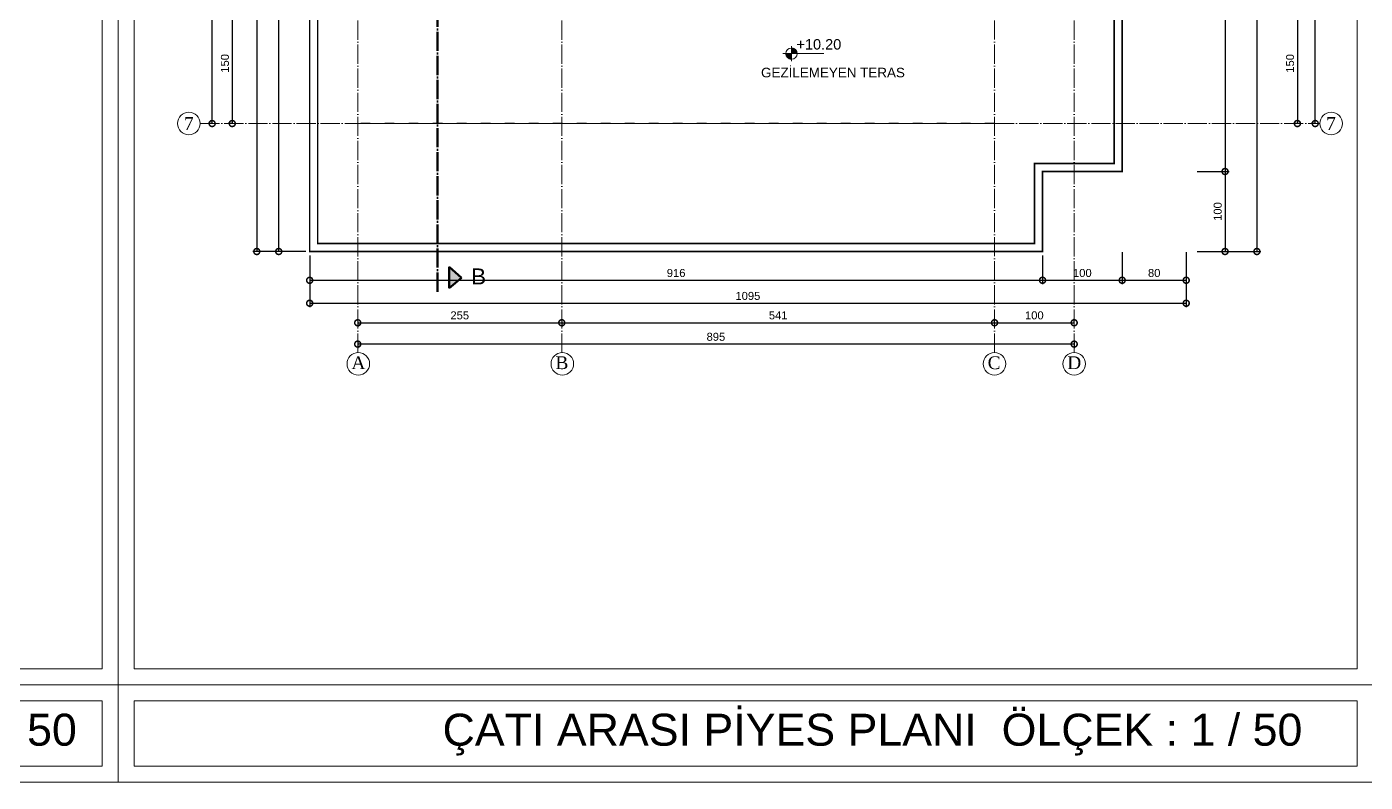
# Model space of a CAD drawing. Header units: millimetres. Extents: x 7519 to 33116, y -1769 to 3101.
# Drawn here: x 20790 to 22462, y 562 to 1507 of the extents above; entities that cross this region are included whole.
import ezdxf

# ---------------------------------------------------------------- set-up
doc = ezdxf.new("R2010")
doc.units = ezdxf.units.MM
doc.linetypes.add('ACAD_ISO03W100', pattern=[30, 12, -18])
doc.linetypes.add('ACAD_ISO04W100', pattern=[30, 24, -3, 0, -3])
for name, color, linetype, lineweight in [('iç ölçü x', 20, 'Continuous', 9), ('kesit', 50, 'Continuous', 50), ('KOT_ŞABLON', 6, 'Continuous', 0), ('tarama', 157, 'Continuous', 15), ('çizgi', 234, 'Continuous', 9)]:
    doc.layers.add(name, color=color, linetype=linetype, lineweight=lineweight)
doc.styles.add('ARIAL', font='arial.ttf', dxfattribs={"height": 10})
doc.styles.get("Standard").update_dxf_attribs({"font": 'arial.ttf'})
doc.styles.add('TÜRKÇE', font='times.ttf')
doc.dimstyles.new('KESİT', dxfattribs={"dimscale": 0, "dimtxt": 10, "dimasz": 15, "dimexe": 5, "dimexo": 5, "dimgap": 4, "dimtad": 1, "dimdec": 0, "dimdsep": 46, "dimtxsty": 'ARIAL', "dimblk": 'DOTSMALL', "dimcen": -2, "dimclrd": 256, "dimclre": 8, "dimclrt": 4, "dimadec": 0, "dimazin": 0, "dimtfac": 0.533333, "dimtdec": 0, "dimtix": 1, "dimtmove": 2, "dimatfit": 3, "dimldrblk": 'DOTSMALL', "dimfxl": 35, "dimfxlon": 1, "dimtolj": 1, "dimarcsym": 0})

# ---------------------------------------------------------------- blocks, each defined once
blk = doc.blocks.new('_DotSmall')
at = {"color": 0, "linetype": 'ByBlock', "const_width": 0.5}
blk.add_lwpolyline([(-0.0625, 0, 1), (0.0625, 0, 1)], format="xyb", close=True, dxfattribs=at)
blk = doc.blocks.new('*D89')
at = {"layer": 'Defpoints', "color": 0, "lineweight": 100, "transparency": 16777216}
for p in [(22377.3, 1536.3), (22377.3, 1385.9), (22377.3, 1385.9)]:
    blk.add_point(p, dxfattribs=at)
at = {"layer": 'iç ölçü x', "color": 8, "lineweight": -2, "transparency": 16777216}
for p, q in [((22377.3, 1536.3), (22372.3, 1536.3)), ((22377.3, 1385.9), (22372.3, 1385.9))]:
    blk.add_line(p, q, dxfattribs=at)
at = {"layer": 'iç ölçü x', "lineweight": -2, "transparency": 16777216}
blk.add_line((22377.3, 1536.3), (22377.3, 1385.9), dxfattribs=at)
at = {"layer": 'iç ölçü x', "lineweight": -2, "transparency": 16777216, "xscale": 15, "yscale": 15, "zscale": 15}
for p, rotation in [((22377.3, 1536.3), 90), ((22377.3, 1385.9), 270)]:
    blk.add_blockref('_DotSmall', p, dxfattribs=dict(at, rotation=rotation))
at = {"layer": 'iç ölçü x', "color": 4, "transparency": 16777216, "insert": (22368.2, 1461.1), "char_height": 10, "attachment_point": 5, "rotation": 90, "style": 'ARIAL'}
blk.add_mtext('\\A1;150', dxfattribs=at)
blk = doc.blocks.new('*D90')
at = {"layer": 'Defpoints', "color": 0, "lineweight": 100, "transparency": 16777216}
for p in [(22399.6, 2399.1), (22399.6, 2399.1), (22399.6, 1385.9)]:
    blk.add_point(p, dxfattribs=at)
at = {"layer": 'iç ölçü x', "color": 8, "lineweight": -2, "transparency": 16777216}
for p, q in [((22399.6, 2399.1), (22394.6, 2399.1)), ((22399.6, 1385.9), (22394.6, 1385.9))]:
    blk.add_line(p, q, dxfattribs=at)
at = {"layer": 'iç ölçü x', "lineweight": -2, "transparency": 16777216}
blk.add_line((22399.6, 1385.9), (22399.6, 2399.1), dxfattribs=at)
at = {"layer": 'iç ölçü x', "lineweight": -2, "transparency": 16777216, "xscale": 15, "yscale": 15, "zscale": 15}
for p, rotation in [((22399.6, 2399.1), 90), ((22399.6, 1385.9), 270)]:
    blk.add_blockref('_DotSmall', p, dxfattribs=dict(at, rotation=rotation))
at = {"layer": 'iç ölçü x', "color": 4, "transparency": 16777216, "insert": (22390.5, 1892.5), "char_height": 10, "attachment_point": 5, "rotation": 90, "style": 'ARIAL'}
blk.add_mtext('\\A1;1013', dxfattribs=at)
blk = doc.blocks.new('*D95')
at = {"layer": 'Defpoints', "color": 0, "lineweight": 100, "transparency": 16777216}
for p in [(21203.1, 1143.4), (21458.1, 1143.4), (21458.1, 1136.8)]:
    blk.add_point(p, dxfattribs=at)
at = {"layer": 'iç ölçü x', "color": 8, "lineweight": -2, "transparency": 16777216}
for p, q in [((21203.1, 1138.4), (21203.1, 1131.8)), ((21458.1, 1138.4), (21458.1, 1131.8))]:
    blk.add_line(p, q, dxfattribs=at)
at = {"layer": 'iç ölçü x', "lineweight": -2, "transparency": 16777216}
blk.add_line((21203.1, 1136.8), (21458.1, 1136.8), dxfattribs=at)
at = {"layer": 'iç ölçü x', "lineweight": -2, "transparency": 16777216, "xscale": 15, "yscale": 15, "zscale": 15, "rotation": 180}
blk.add_blockref('_DotSmall', (21203.1, 1136.8), dxfattribs=at)
at = {"layer": 'iç ölçü x', "lineweight": -2, "transparency": 16777216, "xscale": 15, "yscale": 15, "zscale": 15}
blk.add_blockref('_DotSmall', (21458.1, 1136.8), dxfattribs=at)
at = {"layer": 'iç ölçü x', "color": 4, "transparency": 16777216, "insert": (21330.6, 1146), "char_height": 10, "attachment_point": 5, "style": 'ARIAL'}
blk.add_mtext('\\A1;255', dxfattribs=at)
blk = doc.blocks.new('*D96')
at = {"layer": 'Defpoints', "color": 0, "lineweight": 100, "transparency": 16777216}
for p in [(21458.1, 1143.4), (21998.9, 1136.8), (21998.9, 1136.8)]:
    blk.add_point(p, dxfattribs=at)
at = {"layer": 'iç ölçü x', "color": 8, "lineweight": -2, "transparency": 16777216}
for p, q in [((21458.1, 1138.4), (21458.1, 1131.8)), ((21998.9, 1136.8), (21998.9, 1141.8))]:
    blk.add_line(p, q, dxfattribs=at)
at = {"layer": 'iç ölçü x', "lineweight": -2, "transparency": 16777216}
blk.add_line((21458.1, 1136.8), (21998.9, 1136.8), dxfattribs=at)
at = {"layer": 'iç ölçü x', "lineweight": -2, "transparency": 16777216, "xscale": 15, "yscale": 15, "zscale": 15, "rotation": 180}
blk.add_blockref('_DotSmall', (21458.1, 1136.8), dxfattribs=at)
at = {"layer": 'iç ölçü x', "lineweight": -2, "transparency": 16777216, "xscale": 15, "yscale": 15, "zscale": 15}
blk.add_blockref('_DotSmall', (21998.9, 1136.8), dxfattribs=at)
at = {"layer": 'iç ölçü x', "color": 4, "transparency": 16777216, "insert": (21728.5, 1146), "char_height": 10, "attachment_point": 5, "style": 'ARIAL'}
blk.add_mtext('\\A1;541', dxfattribs=at)
blk = doc.blocks.new('*D97')
at = {"layer": 'Defpoints', "color": 0, "lineweight": 100, "transparency": 16777216}
for p in [(21998.9, 1136.8), (22098.4, 1136.8), (22098.4, 1136.8)]:
    blk.add_point(p, dxfattribs=at)
at = {"layer": 'iç ölçü x', "color": 8, "lineweight": -2, "transparency": 16777216}
for p, q in [((21998.9, 1136.8), (21998.9, 1141.8)), ((22098.4, 1136.8), (22098.4, 1141.8))]:
    blk.add_line(p, q, dxfattribs=at)
at = {"layer": 'iç ölçü x', "lineweight": -2, "transparency": 16777216}
blk.add_line((21998.9, 1136.8), (22098.4, 1136.8), dxfattribs=at)
at = {"layer": 'iç ölçü x', "lineweight": -2, "transparency": 16777216, "xscale": 15, "yscale": 15, "zscale": 15, "rotation": 180}
blk.add_blockref('_DotSmall', (21998.9, 1136.8), dxfattribs=at)
at = {"layer": 'iç ölçü x', "lineweight": -2, "transparency": 16777216, "xscale": 15, "yscale": 15, "zscale": 15}
blk.add_blockref('_DotSmall', (22098.4, 1136.8), dxfattribs=at)
at = {"layer": 'iç ölçü x', "color": 4, "transparency": 16777216, "insert": (22048.6, 1146), "char_height": 10, "attachment_point": 5, "style": 'ARIAL'}
blk.add_mtext('\\A1;100', dxfattribs=at)
blk = doc.blocks.new('*D98')
at = {"layer": 'Defpoints', "color": 0, "lineweight": 100, "transparency": 16777216}
for p in [(21203.1, 1119.2), (21203.1, 1110.1), (22098.4, 1119.2)]:
    blk.add_point(p, dxfattribs=at)
at = {"layer": 'iç ölçü x', "color": 8, "lineweight": -2, "transparency": 16777216}
for p, q in [((21203.1, 1114.2), (21203.1, 1105.1)), ((22098.4, 1114.2), (22098.4, 1105.1))]:
    blk.add_line(p, q, dxfattribs=at)
at = {"layer": 'iç ölçü x', "lineweight": -2, "transparency": 16777216}
blk.add_line((22098.4, 1110.1), (21203.1, 1110.1), dxfattribs=at)
at = {"layer": 'iç ölçü x', "lineweight": -2, "transparency": 16777216, "xscale": 15, "yscale": 15, "zscale": 15, "rotation": 180}
blk.add_blockref('_DotSmall', (21203.1, 1110.1), dxfattribs=at)
at = {"layer": 'iç ölçü x', "lineweight": -2, "transparency": 16777216, "xscale": 15, "yscale": 15, "zscale": 15}
blk.add_blockref('_DotSmall', (22098.4, 1110.1), dxfattribs=at)
at = {"layer": 'iç ölçü x', "color": 4, "transparency": 16777216, "insert": (21650.7, 1119.2), "char_height": 10, "attachment_point": 5, "style": 'ARIAL'}
blk.add_mtext('\\A1;895', dxfattribs=at)
blk = doc.blocks.new('*D111')
at = {"layer": 'Defpoints', "color": 0, "lineweight": 100, "transparency": 16777216}
for p in [(21046.3, 1536.3), (21046.3, 1385.9), (21046.3, 1385.9)]:
    blk.add_point(p, dxfattribs=at)
at = {"layer": 'iç ölçü x', "color": 8, "lineweight": -2, "transparency": 16777216}
for p, q in [((21046.3, 1536.3), (21041.3, 1536.3)), ((21046.3, 1385.9), (21041.3, 1385.9))]:
    blk.add_line(p, q, dxfattribs=at)
at = {"layer": 'iç ölçü x', "lineweight": -2, "transparency": 16777216}
blk.add_line((21046.3, 1536.3), (21046.3, 1385.9), dxfattribs=at)
at = {"layer": 'iç ölçü x', "lineweight": -2, "transparency": 16777216, "xscale": 15, "yscale": 15, "zscale": 15}
for p, rotation in [((21046.3, 1536.3), 90), ((21046.3, 1385.9), 270)]:
    blk.add_blockref('_DotSmall', p, dxfattribs=dict(at, rotation=rotation))
at = {"layer": 'iç ölçü x', "color": 4, "transparency": 16777216, "insert": (21037.2, 1461.1), "char_height": 10, "attachment_point": 5, "rotation": 90, "style": 'ARIAL'}
blk.add_mtext('\\A1;150', dxfattribs=at)
blk = doc.blocks.new('*D112')
at = {"layer": 'Defpoints', "color": 0, "lineweight": 100, "transparency": 16777216}
for p in [(21021.2, 2399.1), (21021.2, 2399.1), (21021.2, 1385.9)]:
    blk.add_point(p, dxfattribs=at)
at = {"layer": 'iç ölçü x', "color": 8, "lineweight": -2, "transparency": 16777216}
for p, q in [((21021.2, 2399.1), (21016.2, 2399.1)), ((21021.2, 1385.9), (21016.2, 1385.9))]:
    blk.add_line(p, q, dxfattribs=at)
at = {"layer": 'iç ölçü x', "lineweight": -2, "transparency": 16777216}
blk.add_line((21021.2, 1385.9), (21021.2, 2399.1), dxfattribs=at)
at = {"layer": 'iç ölçü x', "lineweight": -2, "transparency": 16777216, "xscale": 15, "yscale": 15, "zscale": 15}
for p, rotation in [((21021.2, 2399.1), 90), ((21021.2, 1385.9), 270)]:
    blk.add_blockref('_DotSmall', p, dxfattribs=dict(at, rotation=rotation))
at = {"layer": 'iç ölçü x', "color": 4, "transparency": 16777216, "insert": (21012.1, 1892.5), "char_height": 10, "attachment_point": 5, "rotation": 90, "style": 'ARIAL'}
blk.add_mtext('\\A1;1013', dxfattribs=at)
blk = doc.blocks.new('*D161')
at = {"layer": 'Defpoints', "color": 0, "lineweight": 100, "transparency": 16777216}
for p in [(22238.4, 1794.3), (22158.4, 1325.9), (22286.9, 1325.9)]:
    blk.add_point(p, dxfattribs=at)
at = {"layer": 'iç ölçü x', "color": 8, "lineweight": -2, "transparency": 16777216}
for p, q in [((22251.9, 1794.3), (22291.9, 1794.3)), ((22251.9, 1325.9), (22291.9, 1325.9))]:
    blk.add_line(p, q, dxfattribs=at)
at = {"layer": 'iç ölçü x', "lineweight": -2, "transparency": 16777216}
blk.add_line((22286.9, 1794.3), (22286.9, 1325.9), dxfattribs=at)
at = {"layer": 'iç ölçü x', "lineweight": -2, "transparency": 16777216, "xscale": 15, "yscale": 15, "zscale": 15}
for p, rotation in [((22286.9, 1794.3), 90), ((22286.9, 1325.9), 270)]:
    blk.add_blockref('_DotSmall', p, dxfattribs=dict(at, rotation=rotation))
at = {"layer": 'iç ölçü x', "color": 4, "transparency": 16777216, "insert": (22277.8, 1560.1), "char_height": 10, "attachment_point": 5, "rotation": 90, "style": 'ARIAL'}
blk.add_mtext('\\A1;468', dxfattribs=at)
blk = doc.blocks.new('*D162')
at = {"layer": 'Defpoints', "color": 0, "lineweight": 100, "transparency": 16777216}
for p in [(22158.4, 1325.9), (22058.9, 1225.9), (22286.9, 1225.9)]:
    blk.add_point(p, dxfattribs=at)
at = {"layer": 'iç ölçü x', "color": 8, "lineweight": -2, "transparency": 16777216}
for p, q in [((22251.9, 1325.9), (22291.9, 1325.9)), ((22251.9, 1225.9), (22291.9, 1225.9))]:
    blk.add_line(p, q, dxfattribs=at)
at = {"layer": 'iç ölçü x', "lineweight": -2, "transparency": 16777216}
blk.add_line((22286.9, 1325.9), (22286.9, 1225.9), dxfattribs=at)
at = {"layer": 'iç ölçü x', "lineweight": -2, "transparency": 16777216, "xscale": 15, "yscale": 15, "zscale": 15}
for p, rotation in [((22286.9, 1325.9), 90), ((22286.9, 1225.9), 270)]:
    blk.add_blockref('_DotSmall', p, dxfattribs=dict(at, rotation=rotation))
at = {"layer": 'iç ölçü x', "color": 4, "transparency": 16777216, "insert": (22277.8, 1275.9), "char_height": 10, "attachment_point": 5, "rotation": 90, "style": 'ARIAL'}
blk.add_mtext('\\A1;100', dxfattribs=at)
blk = doc.blocks.new('*D163')
at = {"layer": 'Defpoints', "color": 0, "lineweight": 100, "transparency": 16777216}
for p in [(22263.6, 2446.3), (22263.6, 1225.9), (22326.7, 1225.9)]:
    blk.add_point(p, dxfattribs=at)
at = {"layer": 'iç ölçü x', "color": 8, "lineweight": -2, "transparency": 16777216}
for p, q in [((22291.7, 2446.3), (22331.7, 2446.3)), ((22291.7, 1225.9), (22331.7, 1225.9))]:
    blk.add_line(p, q, dxfattribs=at)
at = {"layer": 'iç ölçü x', "lineweight": -2, "transparency": 16777216}
blk.add_line((22326.7, 2446.3), (22326.7, 1225.9), dxfattribs=at)
at = {"layer": 'iç ölçü x', "lineweight": -2, "transparency": 16777216, "xscale": 15, "yscale": 15, "zscale": 15}
for p, rotation in [((22326.7, 2446.3), 90), ((22326.7, 1225.9), 270)]:
    blk.add_blockref('_DotSmall', p, dxfattribs=dict(at, rotation=rotation))
at = {"layer": 'iç ölçü x', "color": 4, "transparency": 16777216, "insert": (22317.6, 1836.1), "char_height": 10, "attachment_point": 5, "rotation": 90, "style": 'ARIAL'}
blk.add_mtext('\\A1;1220', dxfattribs=at)
blk = doc.blocks.new('*D164')
at = {"layer": 'Defpoints', "color": 0, "lineweight": 100, "transparency": 16777216}
for p in [(21143.1, 1225.9), (22058.9, 1225.9), (22058.9, 1189.9)]:
    blk.add_point(p, dxfattribs=at)
at = {"layer": 'iç ölçü x', "color": 8, "lineweight": -2, "transparency": 16777216}
for p, q in [((21143.1, 1220.9), (21143.1, 1184.9)), ((22058.9, 1220.9), (22058.9, 1184.9))]:
    blk.add_line(p, q, dxfattribs=at)
at = {"layer": 'iç ölçü x', "lineweight": -2, "transparency": 16777216}
blk.add_line((21143.1, 1189.9), (22058.9, 1189.9), dxfattribs=at)
at = {"layer": 'iç ölçü x', "lineweight": -2, "transparency": 16777216, "xscale": 15, "yscale": 15, "zscale": 15, "rotation": 180}
blk.add_blockref('_DotSmall', (21143.1, 1189.9), dxfattribs=at)
at = {"layer": 'iç ölçü x', "lineweight": -2, "transparency": 16777216, "xscale": 15, "yscale": 15, "zscale": 15}
blk.add_blockref('_DotSmall', (22058.9, 1189.9), dxfattribs=at)
at = {"layer": 'iç ölçü x', "color": 4, "transparency": 16777216, "insert": (21601, 1199), "char_height": 10, "attachment_point": 5, "style": 'ARIAL'}
blk.add_mtext('\\A1;916', dxfattribs=at)
blk = doc.blocks.new('*D165')
at = {"layer": 'Defpoints', "color": 0, "lineweight": 100, "transparency": 16777216}
for p in [(22158.4, 1325.9), (22058.9, 1225.9), (22158.4, 1189.9)]:
    blk.add_point(p, dxfattribs=at)
at = {"layer": 'iç ölçü x', "color": 8, "lineweight": -2, "transparency": 16777216}
for p, q in [((22158.4, 1224.9), (22158.4, 1184.9)), ((22058.9, 1220.9), (22058.9, 1184.9))]:
    blk.add_line(p, q, dxfattribs=at)
at = {"layer": 'iç ölçü x', "lineweight": -2, "transparency": 16777216}
blk.add_line((22058.9, 1189.9), (22158.4, 1189.9), dxfattribs=at)
at = {"layer": 'iç ölçü x', "lineweight": -2, "transparency": 16777216, "xscale": 15, "yscale": 15, "zscale": 15, "rotation": 180}
blk.add_blockref('_DotSmall', (22058.9, 1189.9), dxfattribs=at)
at = {"layer": 'iç ölçü x', "lineweight": -2, "transparency": 16777216, "xscale": 15, "yscale": 15, "zscale": 15}
blk.add_blockref('_DotSmall', (22158.4, 1189.9), dxfattribs=at)
at = {"layer": 'iç ölçü x', "color": 4, "transparency": 16777216, "insert": (22108.6, 1199), "char_height": 10, "attachment_point": 5, "style": 'ARIAL'}
blk.add_mtext('\\A1;100', dxfattribs=at)
blk = doc.blocks.new('*D166')
at = {"layer": 'Defpoints', "color": 0, "lineweight": 100, "transparency": 16777216}
for p in [(22238.4, 1794.3), (22158.4, 1325.9), (22238.4, 1189.9)]:
    blk.add_point(p, dxfattribs=at)
at = {"layer": 'iç ölçü x', "color": 8, "lineweight": -2, "transparency": 16777216}
for p, q in [((22158.4, 1224.9), (22158.4, 1184.9)), ((22238.4, 1224.9), (22238.4, 1184.9))]:
    blk.add_line(p, q, dxfattribs=at)
at = {"layer": 'iç ölçü x', "lineweight": -2, "transparency": 16777216}
blk.add_line((22158.4, 1189.9), (22238.4, 1189.9), dxfattribs=at)
at = {"layer": 'iç ölçü x', "lineweight": -2, "transparency": 16777216, "xscale": 15, "yscale": 15, "zscale": 15, "rotation": 180}
blk.add_blockref('_DotSmall', (22158.4, 1189.9), dxfattribs=at)
at = {"layer": 'iç ölçü x', "lineweight": -2, "transparency": 16777216, "xscale": 15, "yscale": 15, "zscale": 15}
blk.add_blockref('_DotSmall', (22238.4, 1189.9), dxfattribs=at)
at = {"layer": 'iç ölçü x', "color": 4, "transparency": 16777216, "insert": (22198.4, 1199), "char_height": 10, "attachment_point": 5, "style": 'ARIAL'}
blk.add_mtext('\\A1;80', dxfattribs=at)
blk = doc.blocks.new('*D167')
at = {"layer": 'Defpoints', "color": 0, "lineweight": 100, "transparency": 16777216}
for p in [(21143.1, 1201), (22238.4, 1201), (22238.4, 1161.2)]:
    blk.add_point(p, dxfattribs=at)
at = {"layer": 'iç ölçü x', "color": 8, "lineweight": -2, "transparency": 16777216}
for p, q in [((21143.1, 1196), (21143.1, 1156.2)), ((22238.4, 1196), (22238.4, 1156.2))]:
    blk.add_line(p, q, dxfattribs=at)
at = {"layer": 'iç ölçü x', "lineweight": -2, "transparency": 16777216}
blk.add_line((21143.1, 1161.2), (22238.4, 1161.2), dxfattribs=at)
at = {"layer": 'iç ölçü x', "lineweight": -2, "transparency": 16777216, "xscale": 15, "yscale": 15, "zscale": 15, "rotation": 180}
blk.add_blockref('_DotSmall', (21143.1, 1161.2), dxfattribs=at)
at = {"layer": 'iç ölçü x', "lineweight": -2, "transparency": 16777216, "xscale": 15, "yscale": 15, "zscale": 15}
blk.add_blockref('_DotSmall', (22238.4, 1161.2), dxfattribs=at)
at = {"layer": 'iç ölçü x', "color": 4, "transparency": 16777216, "insert": (21690.7, 1170.3), "char_height": 10, "attachment_point": 5, "style": 'ARIAL'}
blk.add_mtext('\\A1;1095', dxfattribs=at)
blk = doc.blocks.new('*D168')
at = {"layer": 'Defpoints', "color": 0, "lineweight": 100, "transparency": 16777216}
for p in [(21104.4, 2076.8), (21143.1, 2076.8), (21143.1, 1225.9)]:
    blk.add_point(p, dxfattribs=at)
at = {"layer": 'iç ölçü x', "color": 8, "lineweight": -2, "transparency": 16777216}
for p, q in [((21138.1, 2076.8), (21099.4, 2076.8)), ((21138.1, 1225.9), (21099.4, 1225.9))]:
    blk.add_line(p, q, dxfattribs=at)
at = {"layer": 'iç ölçü x', "lineweight": -2, "transparency": 16777216}
blk.add_line((21104.4, 1225.9), (21104.4, 2076.8), dxfattribs=at)
at = {"layer": 'iç ölçü x', "lineweight": -2, "transparency": 16777216, "xscale": 15, "yscale": 15, "zscale": 15}
for p, rotation in [((21104.4, 2076.8), 90), ((21104.4, 1225.9), 270)]:
    blk.add_blockref('_DotSmall', p, dxfattribs=dict(at, rotation=rotation))
at = {"layer": 'iç ölçü x', "color": 4, "transparency": 16777216, "insert": (21095.3, 1651.3), "char_height": 10, "attachment_point": 5, "rotation": 90, "style": 'ARIAL'}
blk.add_mtext('\\A1;851', dxfattribs=at)
blk = doc.blocks.new('*D171')
at = {"layer": 'Defpoints', "color": 0, "lineweight": 100, "transparency": 16777216}
for p in [(21116.2, 2446.3), (21077, 1225.9), (21116.2, 1225.9)]:
    blk.add_point(p, dxfattribs=at)
at = {"layer": 'iç ölçü x', "color": 8, "lineweight": -2, "transparency": 16777216}
for p, q in [((21111.2, 2446.3), (21072, 2446.3)), ((21111.2, 1225.9), (21072, 1225.9))]:
    blk.add_line(p, q, dxfattribs=at)
at = {"layer": 'iç ölçü x', "lineweight": -2, "transparency": 16777216}
blk.add_line((21077, 2446.3), (21077, 1225.9), dxfattribs=at)
at = {"layer": 'iç ölçü x', "lineweight": -2, "transparency": 16777216, "xscale": 15, "yscale": 15, "zscale": 15}
for p, rotation in [((21077, 2446.3), 90), ((21077, 1225.9), 270)]:
    blk.add_blockref('_DotSmall', p, dxfattribs=dict(at, rotation=rotation))
at = {"layer": 'iç ölçü x', "color": 4, "transparency": 16777216, "insert": (21067.9, 1836.1), "char_height": 10, "attachment_point": 5, "rotation": 90, "style": 'ARIAL'}
blk.add_mtext('\\A1;1220', dxfattribs=at)
blk = doc.blocks.new('A$C039E5E33')
at = {"layer": 'KOT_ŞABLON'}
h = blk.add_hatch(color=256, dxfattribs=at)
h.dxf.hatch_style = 1
h.paths.add_polyline_path([(-7.1, 0, 0.414214), (0, -7.1), (0, 0)])
h.paths.add_polyline_path([(0, 7.1), (0, 0), (7.1, 0, 0.414214)])
for p in [(0, 9.5), (0, -9.5)]:
    blk.add_line(p, (0, 0), dxfattribs=at)
blk.add_lwpolyline([(40.6, 0), (-10.7, 0)], dxfattribs=at)
blk.add_circle((0, 0), 7.06, dxfattribs=at)
blk = doc.blocks.new('A$C608A78B4')
at = {"layer": 'KOT_ŞABLON'}
h = blk.add_hatch(dxfattribs=at)
h.set_pattern_fill('JIS_LC_8', color=256, scale=0.025)
h.set_pattern_definition([(45, (-1970.74228, 532.69145), (-0.137885822, 0.137885822), []), (45, (-1970.73228, 532.69145), (-0.137885822, 0.137885822), [])])
h.paths.add_polyline_path([(7.1, 0, 0.414214), (0, 7.1), (0, 0)])
h.paths.add_polyline_path([(0, 0), (-7.1, 0, 0.414214), (0, -7.1)])
blk.add_line((0, 7.1), (0, -7.1), dxfattribs=at)
blk.add_lwpolyline([(7.1, 0), (-7.1, 0)], dxfattribs=at)
blk.add_circle((0, 0), 7.06, dxfattribs=at)
at = {"layer": 'iç ölçü x'}
blk.add_blockref('A$C039E5E33', (0, 0), dxfattribs=at)

msp = doc.modelspace()

# ---------------------------------------------------------------- hatches: boundary and pattern name
at = {"layer": 'kesit'}
h = msp.add_hatch(color=256, dxfattribs=at)
h.dxf.hatch_style = 1
h.paths.add_polyline_path([(21317.339, 1179.952), (21332.66, 1193.066), (21317.339, 1206.784)])

# ---------------------------------------------------------------- linework, layer by layer
at = {"linetype": 'ACAD_ISO03W100'}
msp.add_line((21998.855, 1385.894), (21203.084, 1385.894), dxfattribs=at)
at = {"layer": 'iç ölçü x'}
for points in [[(19021.983, 684.072), (20903.615, 684.072), (20903.615, 3100.74), (19021.983, 3100.74)], [(20903.615, 684.072), (22472.113, 684.072), (22472.113, 3100.74), (20903.615, 3100.74)], [(19041.983, 704.072), (20883.615, 704.072), (20883.615, 3080.74), (19041.983, 3080.74)], [(20923.615, 704.072), (22452.113, 704.072), (22452.113, 3080.74), (20923.615, 3080.74)], [(19021.983, 684.072), (20903.615, 684.072), (20903.615, 562.318), (19021.983, 562.318)], [(20903.615, 684.072), (22472.113, 684.072), (22472.113, 562.318), (20903.615, 562.318)], [(19041.983, 664.072), (20883.615, 664.072), (20883.615, 582.318), (19041.983, 582.318)], [(20923.615, 664.072), (22452.113, 664.072), (22452.113, 582.318), (20923.615, 582.318)]]:
    msp.add_lwpolyline(points, close=True, dxfattribs=at)
at = {"layer": 'kesit', "linetype": 'ACAD_ISO04W100'}
msp.add_line((21302.833, 1175.629), (21302.833, 2462.413), dxfattribs=at)
at = {"layer": 'kesit'}
for p, q in [((21317.339, 1206.784), (21332.66, 1193.066)), ((21317.339, 1206.784), (21317.339, 1179.952)), ((21332.66, 1193.066), (21317.339, 1179.952))]:
    msp.add_line(p, q, dxfattribs=at)
at = {"layer": 'tarama', "const_width": 2}
for points in [[(21143.084, 1546.273), (21143.084, 1225.894), (22058.855, 1225.894), (22058.855, 1325.894), (22158.363, 1325.894), (22158.363, 1794.336), (22238.363, 1794.336), (22238.363, 2430.47)], [(21153.084, 1536.273), (21153.084, 1235.894), (22048.855, 1235.894), (22048.855, 1335.894), (22148.363, 1335.894), (22148.363, 1804.336), (22228.363, 1804.336), (22228.363, 2426.059)]]:
    msp.add_lwpolyline(points, dxfattribs=at)
at = {"layer": 'çizgi', "linetype": 'ACAD_ISO04W100'}
for p, q in [((21203.107, 1099.437), (21203.107, 2564.328)), ((21458.084, 1099.437), (21458.084, 2564.328)), ((21998.878, 1099.456), (21998.878, 2564.328)), ((22098.386, 1099.437), (22098.386, 2564.328)), ((21006.232, 1385.894), (22405.32, 1385.894))]:
    msp.add_line(p, q, dxfattribs=at)
at = {"layer": 'çizgi'}
for centre in [(20992.13, 1385.894), (22419.422, 1385.894), (21203.829, 1085.354), (21458.806, 1085.354), (21998.878, 1085.354), (22098.386, 1085.354)]:
    msp.add_circle(centre, 14.102, dxfattribs=at)

# ---------------------------------------------------------------- block references
at = {"layer": 'iç ölçü x'}
msp.add_blockref('A$C608A78B4', (21745.178, 1473.26), dxfattribs=at)

# ---------------------------------------------------------------- texts
msp.add_text('GEZİLEMEYEN TERAS', height=12).set_placement((21707.107, 1443.622))
for s, height, p in [('+10.20', 13, (21751.334, 1478.415)), ('2. NORMAL KAT PLANI  ÖLÇEK : 1 / 50', 40, (19842.921, 608.009)), ('ÇATI ARASI PİYES PLANI  ÖLÇEK : 1 / 50', 40, (21309.134, 608.009))]:
    msp.add_text(s, height=height, dxfattribs=at).set_placement(p)
at = {"layer": 'kesit', "insert": (21344.915, 1204.747), "char_height": 20, "attachment_point": 1}
msp.add_mtext_dynamic_manual_height_columns('B', width=28.60198, gutter_width=12.5, heights=[0], dxfattribs=at)
at = {"layer": 'çizgi', "style": 'TÜRKÇE'}
for s, p in [('7', (20986.018, 1377.855)), ('7', (22413.31, 1377.855)), ('A', (21195.256, 1078.827)), ('B', (21450.233, 1078.827)), ('C', (21990.305, 1078.827)), ('D', (22089.812, 1078.827))]:
    msp.add_text(s, height=16, dxfattribs=at).set_placement(p)

# ---------------------------------------------------------------- dimensions: what is measured, and where the dimension line sits
at = {"layer": 'iç ölçü x'}
for base, p1, p2, picture, middle in [((21077.019, 1225.894), (21116.236, 2446.301), (21116.236, 1225.894), '*D171', (21067.914, 1836.097)), ((22326.693, 1225.894), (22263.554, 2446.301), (22263.554, 1225.894), '*D163', (22317.587, 1836.097)), ((21021.21, 2399.071), (21021.21, 1385.894), (21021.21, 2399.071), '*D112', (21012.1, 1892.482)), ((22399.575, 2399.071), (22399.575, 1385.894), (22399.575, 2399.071), '*D90', (22390.466, 1892.482)), ((21104.359, 2076.802), (21143.084, 1225.894), (21143.084, 2076.802), '*D168', (21095.253, 1651.348)), ((22286.869, 1325.894), (22238.363, 1794.336), (22158.363, 1325.894), '*D161', (22277.764, 1560.115)), ((21046.289, 1385.894), (21046.289, 1536.273), (21046.289, 1385.894), '*D111', (21037.183, 1461.083)), ((22377.344, 1385.894), (22377.344, 1536.273), (22377.344, 1385.894), '*D89', (22368.238, 1461.083)), ((22286.869, 1225.894), (22158.363, 1325.894), (22058.855, 1225.894), '*D162', (22277.764, 1275.894))]:
    dim = msp.add_linear_dim(base=base, p1=p1, p2=p2, angle=90, dimstyle='KESİT', override={"dimscale": 1}, dxfattribs=at)
    dim.commit()
    dim.dimension.update_dxf_attribs({"geometry": picture, "text_midpoint": middle})
for base, p1, p2, picture, middle in [((22238.363, 1189.913), (22158.363, 1325.894), (22238.363, 1794.336), '*D166', (22198.363, 1199.019)), ((22158.363, 1189.913), (22058.855, 1225.894), (22158.363, 1325.894), '*D165', (22108.609, 1199.019)), ((22058.855, 1189.913), (21143.084, 1225.894), (22058.855, 1225.894), '*D164', (21600.97, 1199.019)), ((22238.363, 1161.236), (21143.084, 1200.988), (22238.363, 1200.988), '*D167', (21690.723, 1170.342)), ((21458.084, 1136.848), (21203.107, 1143.367), (21458.084, 1143.367), '*D95', (21330.596, 1145.954)), ((21998.878, 1136.848), (21458.084, 1143.367), (21998.878, 1136.848), '*D96', (21728.481, 1145.954)), ((22098.386, 1136.848), (21998.878, 1136.848), (22098.386, 1136.848), '*D97', (22048.632, 1145.954)), ((21203.107, 1110.071), (22098.386, 1119.234), (21203.107, 1119.234), '*D98', (21650.747, 1119.177))]:
    dim = msp.add_linear_dim(base=base, p1=p1, p2=p2, dimstyle='KESİT', override={"dimscale": 1}, dxfattribs=at)
    dim.commit()
    dim.dimension.update_dxf_attribs({"geometry": picture, "text_midpoint": middle})

doc.saveas('drawing.dxf')
